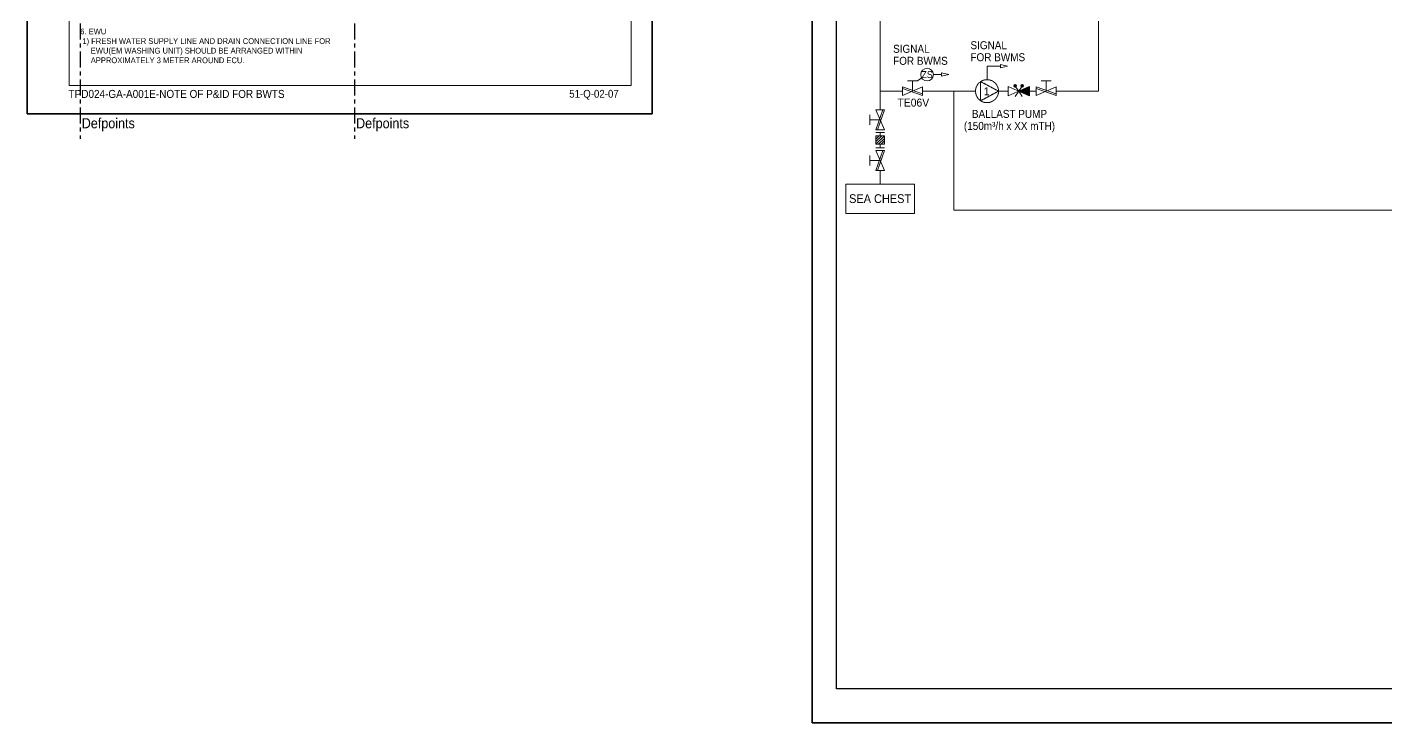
# Model space of a CAD drawing. Extents: x -1315200 to -1014507, y 2616811 to 2674779.
# Drawn here: x -1240460 to -1198006, y 2616811 to 2638548 of the extents above; entities that cross this region are included whole.
import ezdxf

# ---------------------------------------------------------------- set-up
doc = ezdxf.new("R2010")
doc.units = 0
doc.header["$LTSCALE"] = 25
doc.header["$MEASUREMENT"] = 0
doc.linetypes.add('CENTER', pattern=[7, 4, -1, 1, -1])
doc.linetypes.add('DASHED', pattern=[0.75, 0.5, -0.25])
doc.layers.get('0').update_dxf_attribs({"linetype": 'CONTINUOUS', "lineweight": 9})
doc.layers.add('0.1 Defpoints', color=7, linetype='CONTINUOUS', plot=False)
doc.layers.add('0.2 Dwg sheet', color=7, linetype='CONTINUOUS')
doc.layers.add('0.3 Text', color=7, linetype='CONTINUOUS')
for name, color, linetype, lineweight in [('1.1 Y_Pipe', 7, 'CONTINUOUS', 13), ('1.2 Y_Equip', 7, 'DASHED', 15), ('1.7 Signal', 6, 'ZIGZAG', 9), ('1.9 Arrow', 1, 'CONTINUOUS', 9)]:
    doc.layers.add(name, color=color, linetype=linetype, lineweight=lineweight)
doc.styles.get("Standard").update_dxf_attribs({"font": '', "width": 0.95, "height": 250})
doc.styles.get('Standard').set_extended_font_data('Gulim')
doc.linetypes.add('ZIGZAG', pattern='A,0.0001,-0.2,[131,ltypeshp.shx,S=0.2,R=0,X=-0.2,Y=0],-0.4,[131,ltypeshp.shx,S=0.2,R=180,X=0.2,Y=0],-0.2', length=0.8001)

# ---------------------------------------------------------------- blocks, each defined once
blk = doc.blocks.new('양식 51-Q-02-08')
at = {"layer": '0.1 Defpoints'}
blk.add_lwpolyline([(-2677005, 1033560), (-2613196, 1033560), (-2613196, 988132), (-2677005, 988132)], close=True, dxfattribs=at)
at = {"layer": '0.2 Dwg sheet'}
blk.add_lwpolyline([(-2613953, 989196), (-2676245, 989196), (-2676245, 1032800), (-2613953, 1032800)], close=True, dxfattribs=at)

msp = doc.modelspace()

# ---------------------------------------------------------------- hatches: boundary and pattern name
at = {"layer": '1.1 Y_Pipe'}
msp.add_hatch(color=256, dxfattribs=at).paths.add_polyline_path([(-1209151.4, 2636692.8), (-1209477.4, 2636548), (-1209151.4, 2636403.3)])

# ---------------------------------------------------------------- linework, layer by layer
at = {"linetype": 'Continuous', "ltscale": 30}
msp.add_lwpolyline([(-1239145.4, 2661350.4), (-1221590.9, 2661350.4), (-1221590.9, 2636728.2), (-1239145.4, 2636728.2)], close=True, dxfattribs=at)
at = {"layer": '0.1 Defpoints', "color": 252, "linetype": 'CENTER', "ltscale": 5, "true_color": 0x939598}
for p, q in [((-1238800.5, 2660536.6), (-1238800.5, 2635062.8)), ((-1230228.1, 2660536.6), (-1230228.1, 2635062.8))]:
    msp.add_line(p, q, dxfattribs=at)
at = {"layer": '0.1 Defpoints'}
msp.add_lwpolyline([(-1220933.4, 2662239.3), (-1240460.3, 2662239.3), (-1240460.3, 2635839.3), (-1220933.4, 2635839.3)], close=True, dxfattribs=at)
at = {"layer": '0.1 Defpoints', "color": 4, "linetype": 'ByBlock'}
for points in [[(-1240460.3, 2635839.3), (-1240460.3, 2662239.3), (-1220933.4, 2662239.3), (-1220933.4, 2635839.3)], [(-1215933.4, 2616811.4), (-1152124.5, 2616811.4), (-1152124.5, 2662239.3), (-1215933.4, 2662239.3)]]:
    msp.add_lwpolyline(points, close=True, dxfattribs=at)
at = {"layer": '0.3 Text', "linetype": 'Continuous', "ltscale": 30}
msp.add_line((-1209151.4, 2636692.8), (-1209151.4, 2636403.3), dxfattribs=at)
at = {"layer": '1.1 Y_Pipe', "linetype": 'Continuous', "ltscale": 30}
for p, q in [((-1213803.4, 2652392.8), (-1213803.4, 2635963)), ((-1206986.5, 2636548), (-1206986.5, 2644234.2)), ((-1213803.4, 2636548), (-1213106, 2636548)), ((-1212486.6, 2636548), (-1210826.9, 2636548)), ((-1210108.4, 2636548), (-1209803.4, 2636548)), ((-1209151.4, 2636548), (-1208928.4, 2636548)), ((-1208309, 2636548), (-1206986.5, 2636548)), ((-1211507.5, 2632828.6), (-1158269.5, 2632828.6))]:
    msp.add_line(p, q, dxfattribs=at)
at = {"layer": '1.1 Y_Pipe'}
for p, q in [((-1212951.1, 2636874.2), (-1212641.4, 2636874.2)), ((-1212796.3, 2636548), (-1212796.3, 2636874.2)), ((-1208773.5, 2636874.2), (-1208463.8, 2636874.2)), ((-1208618.7, 2636548), (-1208618.7, 2636874.2)), ((-1213106, 2636410.5), (-1213106, 2636685.5)), ((-1212486.6, 2636685.5), (-1213106, 2636410.5)), ((-1213106, 2636685.5), (-1212486.6, 2636463.6)), ((-1213106, 2636636), (-1212486.6, 2636410.5)), ((-1212486.6, 2636410.5), (-1212486.6, 2636685.5)), ((-1209803.4, 2636403.3), (-1209803.4, 2636692.8)), ((-1209803.4, 2636692.8), (-1209151.4, 2636403.3)), ((-1209151.4, 2636692.8), (-1209803.4, 2636403.3)), ((-1209588.6, 2636753.3), (-1209631.8, 2636708.4)), ((-1209572.9, 2636749.6), (-1209627.5, 2636692.9)), ((-1209561.2, 2636741.7), (-1209619.1, 2636681.5)), ((-1209552.9, 2636730.3), (-1209607.5, 2636673.6)), ((-1209548.6, 2636714.8), (-1209591.8, 2636669.9)), ((-1209477.4, 2636548), (-1209590.2, 2636384.4)), ((-1209477.4, 2636548), (-1209566.5, 2636677.2)), ((-1209477.4, 2636548), (-1209388.2, 2636677.2)), ((-1209477.4, 2636548), (-1209364.5, 2636384.4)), ((-1209369.3, 2636756.9), (-1209412.5, 2636712)), ((-1209353.6, 2636753.2), (-1209408.2, 2636696.5)), ((-1209342, 2636745.3), (-1209399.9, 2636685.1)), ((-1209333.6, 2636733.9), (-1209388.2, 2636677.2)), ((-1209329.3, 2636718.4), (-1209372.5, 2636673.5)), ((-1208928.4, 2636410.5), (-1208928.4, 2636685.5)), ((-1208309, 2636685.5), (-1208928.4, 2636410.5)), ((-1208928.4, 2636685.5), (-1208309, 2636463.6)), ((-1208928.4, 2636636), (-1208309, 2636410.5)), ((-1208309, 2636410.5), (-1208309, 2636685.5)), ((-1214129.6, 2635498.5), (-1214129.6, 2635808.2)), ((-1213803.4, 2635653.3), (-1214129.6, 2635653.3)), ((-1213665.9, 2635963), (-1213940.9, 2635963)), ((-1213940.9, 2635963), (-1213665.9, 2635343.6)), ((-1213940.9, 2635343.6), (-1213719, 2635963)), ((-1213891.4, 2635343.6), (-1213665.9, 2635963)), ((-1213665.9, 2635253.8), (-1213944.5, 2635253.8)), ((-1213668, 2635151.8), (-1213944.5, 2634893.3)), ((-1213752.9, 2635151.8), (-1213944.5, 2634972.6)), ((-1213837.8, 2635151.8), (-1213944.5, 2635052)), ((-1213922.7, 2635151.8), (-1213944.5, 2635131.4)), ((-1213665.9, 2635343.6), (-1213940.9, 2635343.6)), ((-1213803.4, 2635253.8), (-1213803.4, 2635151.8)), ((-1213665.9, 2634780.7), (-1213944.5, 2634780.7)), ((-1213668, 2635072.4), (-1213859.6, 2634893.3)), ((-1213803.4, 2634893.3), (-1213803.4, 2634780.7)), ((-1213668, 2634993), (-1213774.7, 2634893.3)), ((-1213668, 2634913.7), (-1213689.9, 2634893.3)), ((-1214131.4, 2634224.9), (-1214131.4, 2634534.6)), ((-1213805.2, 2634379.7), (-1214131.4, 2634379.7)), ((-1213667.7, 2634689.4), (-1213942.7, 2634689.4)), ((-1213942.7, 2634689.4), (-1213667.7, 2634070)), ((-1213942.7, 2634070), (-1213720.8, 2634689.4)), ((-1213893.2, 2634070), (-1213667.7, 2634689.4)), ((-1213667.7, 2634070), (-1213942.7, 2634070)), ((-1213805.2, 2634070), (-1213805.2, 2633641.5))]:
    msp.add_line(p, q, dxfattribs=at)
at = {"layer": '1.1 Y_Pipe', "color": 0}
msp.add_line((-1212641.4, 2636874.2), (-1212508.2, 2636964.8), dxfattribs=at)
at = {"layer": '1.1 Y_Pipe', "linetype": 'Continuous', "ltscale": 100}
msp.add_line((-1211507.5, 2636548), (-1211507.5, 2632828.6), dxfattribs=at)
at = {"layer": '1.1 Y_Pipe'}
for points in [[(-1213944.5, 2635151.8), (-1213668, 2635151.8), (-1213668, 2634893.3), (-1213944.5, 2634893.3)], [(-1214877.7, 2633641.5), (-1212732.7, 2633641.5), (-1212732.7, 2632725.7), (-1214877.7, 2632725.7)]]:
    msp.add_lwpolyline(points, close=True, dxfattribs=at)
at = {"layer": '1.1 Y_Pipe', "color": 0}
msp.add_circle((-1212339.3, 2637065.7), 196.8, dxfattribs=at)
at = {"layer": '1.1 Y_Pipe'}
for centre in [(-1209590.2, 2636711.6), (-1209370.9, 2636715.2)]:
    msp.add_circle(centre, 41.7, dxfattribs=at)
at = {"layer": '1.2 Y_Equip'}
for p, q in [((-1210666.8, 2636847), (-1210108.4, 2636548)), ((-1210666.8, 2636249.1), (-1210666.8, 2636847)), ((-1210108.4, 2636548), (-1210666.8, 2636249.1))]:
    msp.add_line(p, q, dxfattribs=at)
msp.add_circle((-1210467.6, 2636548), 359.2, dxfattribs=at)
at = {"layer": '1.7 Signal', "linetype": 'ZIGZAG', "ltscale": 10}
for p, q in [((-1210467.6, 2636906.8), (-1210467.6, 2637330.6)), ((-1210467.6, 2637330.6), (-1210050.8, 2637330.6)), ((-1212142.4, 2637065.7), (-1211886.2, 2637065.7))]:
    msp.add_line(p, q, dxfattribs=at)
at = {"layer": '1.9 Arrow'}
for p, q in [((-1210050.8, 2637380.7), (-1210050.8, 2637280.5)), ((-1209823.7, 2637330.6), (-1210050.8, 2637380.7)), ((-1210050.8, 2637280.5), (-1209823.7, 2637330.6)), ((-1211886.2, 2637115.8), (-1211886.2, 2637015.6)), ((-1211659.1, 2637065.7), (-1211886.2, 2637115.8)), ((-1211886.2, 2637015.6), (-1211659.1, 2637065.7))]:
    msp.add_line(p, q, dxfattribs=at)

# ---------------------------------------------------------------- block references
at = {"color": 217, "linetype": 'Continuous', "true_color": 0x93278f}
msp.add_blockref('양식 51-Q-02-08', (1461071.6, 1628679.3), dxfattribs=at)

# ---------------------------------------------------------------- texts
at = {"layer": '0.1 Defpoints', "color": 252, "linetype": 'CENTER', "ltscale": 5, "true_color": 0x939598, "width": 0.95}
for p in [(-1238755.6, 2635388), (-1230183.2, 2635388)]:
    msp.add_text('Defpoints', height=316.02, dxfattribs=at).set_placement(p)
at = {"layer": '0.3 Text', "linetype": 'Continuous', "width": 0.95}
msp.add_text('51-Q-02-07', height=243.45, dxfattribs=at).set_placement((-1223522.9, 2636344))
at = {"layer": '0.3 Text', "width": 0.99}
msp.add_text('TE06V', height=250, dxfattribs=at).set_placement((-1213265, 2636066))
at = {"layer": '0.3 Text', "insert": (-1238800.5, 2638503.5), "char_height": 180, "width": 8197.145, "attachment_point": 1}
msp.add_mtext('6. EWU\\P 1) FRESH WATER SUPPLY LINE AND DRAIN CONNECTION LINE FOR \\P     EWU(EM WASHING UNIT) SHOULD BE ARRANGED WITHIN  \\P     APPROXIMATELY 3 METER AROUND ECU. \\P ', dxfattribs=at)
at = {"layer": '0.3 Text', "color": 3, "char_height": 250, "width": 3089.316, "attachment_point": 5, "line_spacing_factor": 0.9}
for insert in [(-1211857.4, 2637682.1), (-1209440.3, 2637794.1)]:
    msp.add_mtext('\\pxql;SIGNAL\\PFOR BWMS', dxfattribs=dict(at, insert=insert))
at = {"layer": '0.3 Text', "attachment_point": 5, "line_spacing_factor": 0.9}
for s, insert, char_height, width in [('\\pxqc;ZS', (-1212339.9, 2637064.8), 220, 219.124), ('{\\C256;1}', (-1210480.5, 2636543), 250, 3464.914), ('{\\C256;BALLAST PUMP\\P(150m³/h x XX mTH)}', (-1209765.5, 2635612.6), 250, 3464.914)]:
    msp.add_mtext(s, dxfattribs=dict(at, insert=insert, char_height=char_height, width=width))
at = {"layer": '0.3 Text', "color": 0, "insert": (-1233070.3, 2636460.2), "char_height": 250, "width": 12191.148, "attachment_point": 5, "line_spacing_factor": 0.9}
msp.add_mtext('\\pxql;{\\C7;TPD\\C4;024\\C7;-GA-A001\\C4;E\\C256;-NOTE OF P&ID FOR BWTS}', dxfattribs=at)
at = {"layer": '0.3 Text', "linetype": 'Continuous', "ltscale": 30, "insert": (-1214777.2, 2633327.2), "char_height": 275, "attachment_point": 1}
msp.add_mtext_dynamic_manual_height_columns('SEA CHEST', width=3410, gutter_width=1000, heights=[0], dxfattribs=at)

doc.saveas('drawing.dxf')
